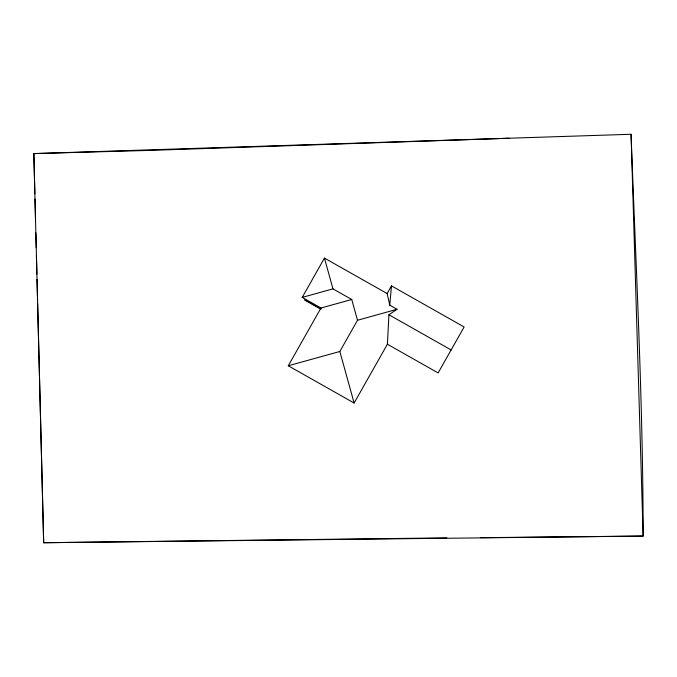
<?xml version="1.0" encoding="UTF-8"?>
<svg xmlns="http://www.w3.org/2000/svg" width="677" height="677" viewBox="0 0 677 677"><rect width="100%" height="100%" fill="white"/><g stroke="black" fill="none" stroke-linecap="round" stroke-linejoin="round"><path stroke-width="1.02" d="M387.405 344.221L388.92 314.754L397.018 309.296L389.766 305.192L387.134 293.556L391.484 285.872L464.117 326.974L438.129 372.917L387.405 344.221L354.13 403.035L288.284 365.775L320.966 308.018L351.744 299.488L357.507 320.255L339.837 351.481L288.284 365.775M389.766 305.192L391.484 285.872M320.966 308.018L302.196 297.406L324.444 258.089L387.134 293.556M305.513 299.276L305.192 299.843L320.83 308.687M302.196 297.406L332.974 288.867L351.744 299.488M357.507 320.255L397.018 309.296M509.028 138.243L151.284 150.362L33.85 153.594L43.675 542.726L643.15 536.074C643.057 402.045 635.974 268.177 631.066 134.274L33.85 153.594L34.865 193.774M480.518 537.682L643.15 536.074L631.066 134.274M446.845 537.876L43.675 542.726L37.641 303.745M388.92 314.754L451.127 349.95M304.557 300.021L321.016 309.33M324.444 258.089L332.974 288.867M339.837 351.481L354.13 403.035M35.001 199.063L35.534 220.211M35.856 232.896L36.228 247.706M36.44 256.16L36.896 274.143M37.032 279.423L37.565 300.571"/></g></svg>
